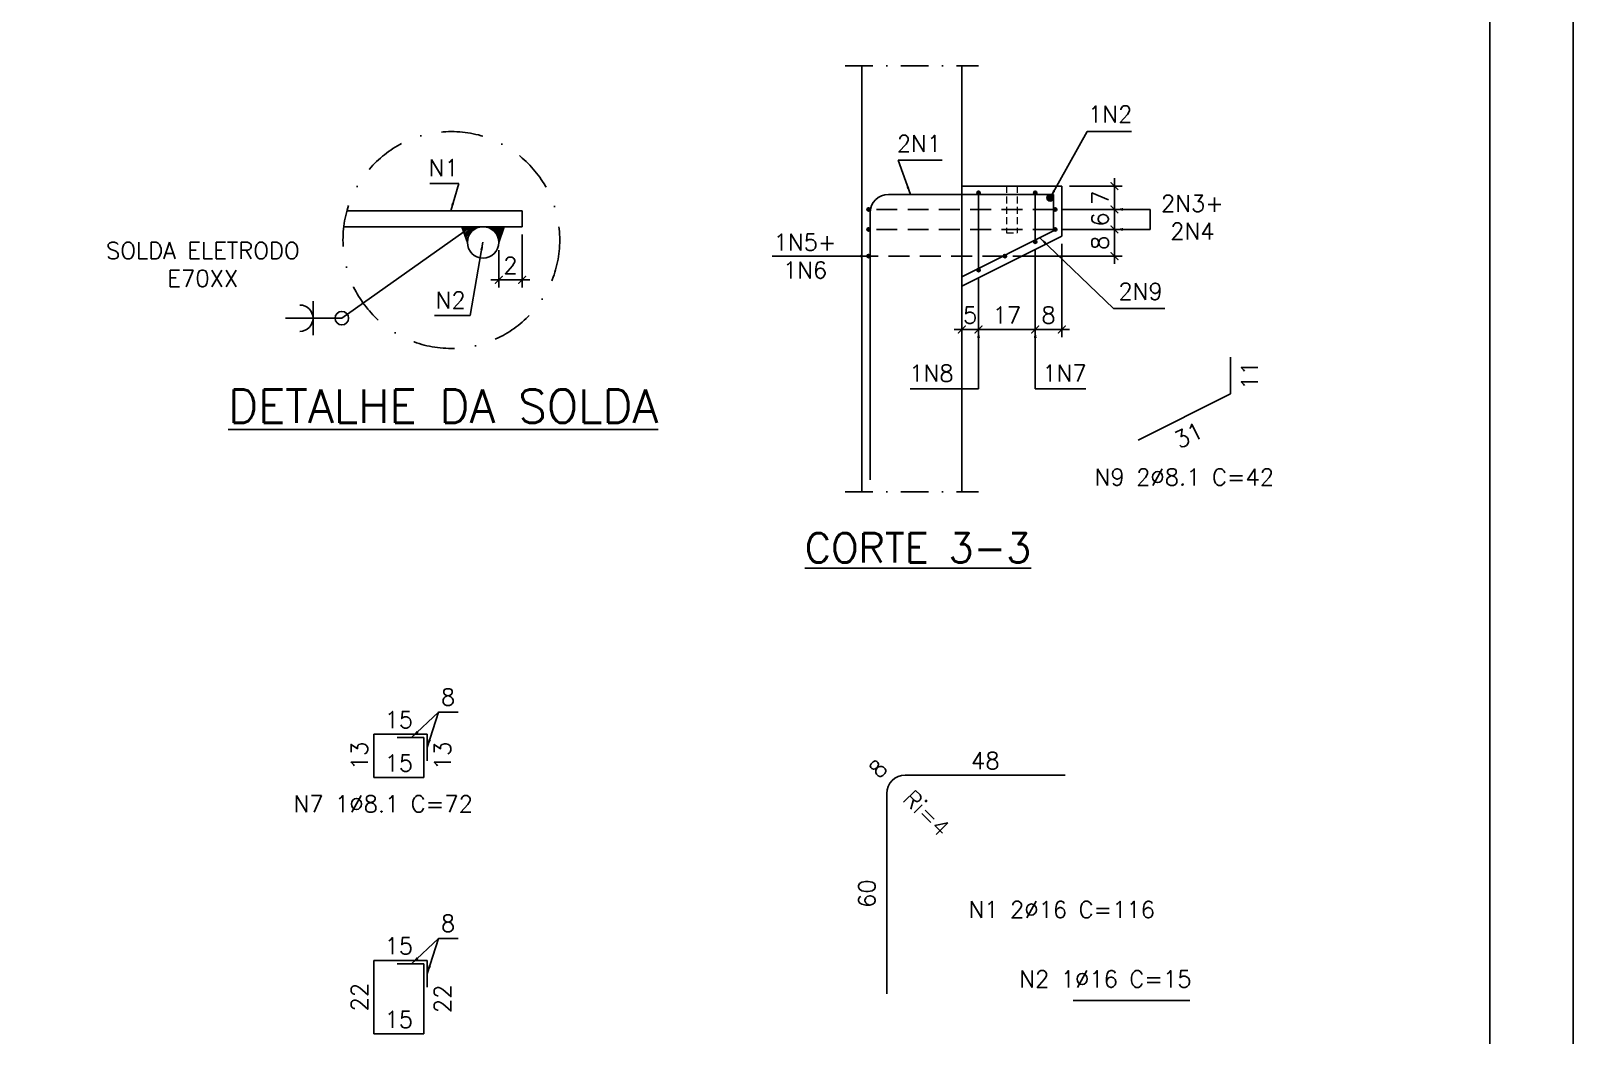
# Model space of a CAD drawing. Header units: centimetres. Extents: x 1658 to 19651, y 8294 to 11444.
# Drawn here: x 10381 to 11768, y 9086 to 9989 of the extents above; entities that cross this region are included whole.
import ezdxf

# ---------------------------------------------------------------- set-up
doc = ezdxf.new("R2010")
doc.units = ezdxf.units.CM
doc.header["$LTSCALE"] = 50
doc.header["$MEASUREMENT"] = 0
doc.header["$PDMODE"] = 67
for name, pattern in [('DASHDOT', [1, 0.5, -0.25, 0, -0.25]), ('DASHDOT2', [0.5, 0.25, -0.125, 0, -0.125]), ('DASHED', [0.75, 0.5, -0.25]), ('HIDDEN', [0.375, 0.25, -0.125])]:
    doc.linetypes.add(name, pattern=pattern)
doc.layers.add('10 TRACEJADO', color=1, linetype='DASHED', lineweight=13)
for name, color, linetype in [('FORMATO-PRECON', 2, 'Continuous'), ('HACHURAS-PRECON', 1, 'Continuous'), ('LINHA CENTRO-PRECON', 1, 'DASHDOT'), ('LINHA-01-PRECON', 1, 'Continuous'), ('LINHA-02-PRECON', 2, 'Continuous'), ('LINHA-03-PRECON', 3, 'Continuous'), ('LINHA-04-PRECON', 4, 'Continuous'), ('TEXTO-20-PRECON', 2, 'Continuous'), ('X1', 2, 'Continuous')]:
    doc.layers.add(name, color=color, linetype=linetype)
doc.styles.add('PRECON-ROMANS', font='romans.shx')
doc.styles.get("Standard").update_dxf_attribs({"font": 'romans.shx'})
doc.dimstyles.new('ESC50-50', dxfattribs={"dimscale": 50, "dimtxt": 0.2, "dimasz": 0.15, "dimexe": 0.15, "dimexo": 0.15, "dimgap": 0.08, "dimtad": 1, "dimdec": 1, "dimzin": 12, "dimdsep": 46, "dimtxsty": 'Standard', "dimblk": 'ARCHTICK', "dimcen": 0.09, "dimdle": 0.15, "dimclrd": 256, "dimclre": 256, "dimclrt": 2, "dimazin": 3, "dimtfac": 1, "dimtdec": 1, "dimtmove": 1, "dimatfit": 2, "dimfxl": 0.15, "dimtolj": 1, "dimtzin": 0, "dimarcsym": 0})
doc.dimstyles.new('ESC75-25', dxfattribs={"dimscale": 0, "dimtxt": 15, "dimasz": 7, "dimexe": 7, "dimexo": 7, "dimgap": 5.5, "dimtad": 1, "dimdec": 1, "dimlfac": 0.333333, "dimdsep": 46, "dimtxsty": 'Standard', "dimblk": 'ARCHTICK', "dimcen": 0.1, "dimdle": 7, "dimclrd": 256, "dimclre": 256, "dimclrt": 2, "dimadec": 0, "dimazin": 0, "dimtfac": 1, "dimtdec": 1, "dimtix": 1, "dimtmove": 2, "dimatfit": 3, "dimfxl": 1, "dimarcsym": 0})
doc.dimstyles.new('ESC75-75', dxfattribs={"dimscale": 0, "dimtxt": 15, "dimasz": 7, "dimexe": 7, "dimexo": 7, "dimgap": 5.5, "dimtad": 1, "dimdec": 1, "dimdsep": 46, "dimtxsty": 'Standard', "dimblk": 'ARCHTICK', "dimcen": 0.1, "dimdle": 7, "dimclrd": 256, "dimclre": 256, "dimclrt": 2, "dimadec": 0, "dimazin": 0, "dimtfac": 1, "dimtdec": 1, "dimtix": 1, "dimtmove": 2, "dimatfit": 3, "dimfxl": 1, "dimarcsym": 0})

# ---------------------------------------------------------------- blocks, each defined once
blk = doc.blocks.new('A$C2E607E54')
at = {"layer": 'FORMATO-PRECON'}
blk.add_lwpolyline([(0, 4200), (2970, 4200), (2970, 0), (0, 0)], close=True, dxfattribs=at)
at = {"layer": 'FORMATO-PRECON', "color": 6}
blk.add_lwpolyline([(100, 3950), (2870, 3950), (2870, 100), (100, 100)], close=True, dxfattribs=at)
blk = doc.blocks.new('*D386')
at = {"layer": 'Defpoints', "color": 0, "linetype": 'Continuous', "transparency": 16777216}
for p in [(11167.4, 9320.2), (11311.5, 9320.2), (11311.5, 9320.2)]:
    blk.add_point(p, dxfattribs=at)
at = {"layer": 'LINHA-01-PRECON', "color": 2, "linetype": 'Continuous', "transparency": 16777216, "insert": (11239.5, 9333.2), "char_height": 15, "attachment_point": 5}
blk.add_mtext('48', dxfattribs=at)
blk = doc.blocks.new('_ArchTick')
at = {"color": 0, "linetype": 'ByBlock', "const_width": 0.15}
blk.add_lwpolyline([(-0.5, -0.5), (0.5, 0.5)], dxfattribs=at)
blk = doc.blocks.new('*D387')
at = {"layer": 'Defpoints', "color": 0, "linetype": 'Continuous', "transparency": 16777216}
for p in [(11150.9, 9303.7), (11150.9, 9123.7), (11150.9, 9123.7)]:
    blk.add_point(p, dxfattribs=at)
at = {"layer": 'LINHA-01-PRECON', "color": 2, "linetype": 'Continuous', "transparency": 16777216, "insert": (11133, 9213.7), "char_height": 15, "attachment_point": 5, "rotation": 90}
blk.add_mtext('60', dxfattribs=at)
blk = doc.blocks.new('*D391')
at = {"layer": 'Defpoints', "color": 0, "transparency": 16777216}
for p in [(11284.4, 9799.7), (11308.4, 9804.8), (11284.4, 9720.8)]:
    blk.add_point(p, dxfattribs=at)
at = {"layer": 'LINHA-01-PRECON', "lineweight": -2, "transparency": 16777216}
for p, q in [((11308.4, 9797.8), (11308.4, 9713.8)), ((11284.4, 9792.7), (11284.4, 9713.8)), ((11315.4, 9720.8), (11277.4, 9720.8))]:
    blk.add_line(p, q, dxfattribs=at)
at = {"layer": 'LINHA-01-PRECON', "lineweight": -2, "transparency": 16777216, "xscale": 7, "yscale": 7, "zscale": 7, "rotation": 180}
blk.add_blockref('_ArchTick', (11284.4, 9720.8), dxfattribs=at)
at = {"layer": 'LINHA-01-PRECON', "lineweight": -2, "transparency": 16777216, "xscale": 7, "yscale": 7, "zscale": 7}
blk.add_blockref('_ArchTick', (11308.4, 9720.8), dxfattribs=at)
at = {"layer": 'LINHA-01-PRECON', "color": 2, "transparency": 16777216, "insert": (11296.4, 9733.8), "char_height": 15, "attachment_point": 5}
blk.add_mtext('8', dxfattribs=at)
blk = doc.blocks.new('*D392')
at = {"layer": 'Defpoints', "color": 0, "transparency": 16777216}
for p in [(11284.4, 9799.7), (11233.4, 9774.2), (11233.4, 9720.8)]:
    blk.add_point(p, dxfattribs=at)
at = {"layer": 'LINHA-01-PRECON', "lineweight": -2, "transparency": 16777216}
for p, q in [((11284.4, 9792.7), (11284.4, 9713.8)), ((11233.4, 9767.2), (11233.4, 9713.8)), ((11291.4, 9720.8), (11226.4, 9720.8))]:
    blk.add_line(p, q, dxfattribs=at)
at = {"layer": 'LINHA-01-PRECON', "lineweight": -2, "transparency": 16777216, "xscale": 7, "yscale": 7, "zscale": 7, "rotation": 180}
blk.add_blockref('_ArchTick', (11233.4, 9720.8), dxfattribs=at)
at = {"layer": 'LINHA-01-PRECON', "lineweight": -2, "transparency": 16777216, "xscale": 7, "yscale": 7, "zscale": 7}
blk.add_blockref('_ArchTick', (11284.4, 9720.8), dxfattribs=at)
at = {"layer": 'LINHA-01-PRECON', "color": 2, "transparency": 16777216, "insert": (11258.9, 9733.8), "char_height": 15, "attachment_point": 5}
blk.add_mtext('17', dxfattribs=at)
blk = doc.blocks.new('*D393')
at = {"layer": 'Defpoints', "color": 0, "transparency": 16777216}
for p in [(11233.4, 9774.2), (11218.4, 9720.8), (11218.4, 9720.8)]:
    blk.add_point(p, dxfattribs=at)
at = {"layer": 'LINHA-01-PRECON', "lineweight": -2, "transparency": 16777216}
for p, q in [((11233.4, 9767.2), (11233.4, 9713.8)), ((11218.4, 9720.8), (11211.4, 9720.8)), ((11233.4, 9720.8), (11218.4, 9720.8)), ((11233.4, 9720.8), (11240.4, 9720.8))]:
    blk.add_line(p, q, dxfattribs=at)
at = {"layer": 'LINHA-01-PRECON', "lineweight": -2, "transparency": 16777216, "xscale": 7, "yscale": 7, "zscale": 7}
blk.add_blockref('_ArchTick', (11218.4, 9720.8), dxfattribs=at)
at = {"layer": 'LINHA-01-PRECON', "lineweight": -2, "transparency": 16777216, "xscale": 7, "yscale": 7, "zscale": 7, "rotation": 180}
blk.add_blockref('_ArchTick', (11233.4, 9720.8), dxfattribs=at)
at = {"layer": 'LINHA-01-PRECON', "color": 2, "transparency": 16777216, "insert": (11225.9, 9733.8), "char_height": 15, "attachment_point": 5}
blk.add_mtext('5', dxfattribs=at)
blk = doc.blocks.new('*D394')
at = {"layer": 'Defpoints', "color": 0, "transparency": 16777216}
for p in [(11308.4, 9849.8), (11302.4, 9828.8), (11355.7, 9828.8)]:
    blk.add_point(p, dxfattribs=at)
at = {"layer": 'LINHA-01-PRECON', "lineweight": -2, "transparency": 16777216}
for p, q in [((11355.7, 9849.8), (11355.7, 9856.8)), ((11315.4, 9849.8), (11362.7, 9849.8)), ((11355.7, 9849.8), (11355.7, 9828.8)), ((11309.4, 9828.8), (11362.7, 9828.8)), ((11355.7, 9828.8), (11355.7, 9821.8))]:
    blk.add_line(p, q, dxfattribs=at)
at = {"layer": 'LINHA-01-PRECON', "lineweight": -2, "transparency": 16777216, "xscale": 7, "yscale": 7, "zscale": 7}
for p, rotation in [((11355.7, 9849.8), 270), ((11355.7, 9828.8), 90)]:
    blk.add_blockref('_ArchTick', p, dxfattribs=dict(at, rotation=rotation))
at = {"layer": 'LINHA-01-PRECON', "color": 2, "transparency": 16777216, "insert": (11342.7, 9839.3), "char_height": 15, "attachment_point": 5, "rotation": 90}
blk.add_mtext('7', dxfattribs=at)
blk = doc.blocks.new('*D395')
at = {"layer": 'Defpoints', "color": 0, "transparency": 16777216}
for p in [(11302.4, 9828.8), (11302.4, 9810.8), (11355.7, 9810.8)]:
    blk.add_point(p, dxfattribs=at)
at = {"layer": 'LINHA-01-PRECON', "lineweight": -2, "transparency": 16777216}
for p, q in [((11309.4, 9828.8), (11362.7, 9828.8)), ((11355.7, 9828.8), (11355.7, 9835.8)), ((11355.7, 9828.8), (11355.7, 9810.8)), ((11309.4, 9810.8), (11362.7, 9810.8)), ((11355.7, 9810.8), (11355.7, 9803.8))]:
    blk.add_line(p, q, dxfattribs=at)
at = {"layer": 'LINHA-01-PRECON', "lineweight": -2, "transparency": 16777216, "xscale": 7, "yscale": 7, "zscale": 7}
for p, rotation in [((11355.7, 9828.8), 270), ((11355.7, 9810.8), 90)]:
    blk.add_blockref('_ArchTick', p, dxfattribs=dict(at, rotation=rotation))
at = {"layer": 'LINHA-01-PRECON', "color": 2, "transparency": 16777216, "insert": (11342.7, 9819.8), "char_height": 15, "attachment_point": 5, "rotation": 90}
blk.add_mtext('6', dxfattribs=at)
blk = doc.blocks.new('*D371')
at = {"layer": 'Defpoints', "color": 0, "transparency": 16777216}
for p in [(10822.9, 9813.2), (10801.8, 9799.1), (10822.9, 9765.5)]:
    blk.add_point(p, dxfattribs=at)
at = {"layer": 'LINHA-01-PRECON', "lineweight": -2, "transparency": 16777216}
for p, q in [((10822.9, 9806.2), (10822.9, 9758.5)), ((10801.8, 9792.1), (10801.8, 9758.5)), ((10794.8, 9765.5), (10829.9, 9765.5))]:
    blk.add_line(p, q, dxfattribs=at)
at = {"layer": 'LINHA-01-PRECON', "lineweight": -2, "transparency": 16777216, "xscale": 7, "yscale": 7, "zscale": 7, "rotation": 180}
blk.add_blockref('_ArchTick', (10801.8, 9765.5), dxfattribs=at)
at = {"layer": 'LINHA-01-PRECON', "lineweight": -2, "transparency": 16777216, "xscale": 7, "yscale": 7, "zscale": 7}
blk.add_blockref('_ArchTick', (10822.9, 9765.5), dxfattribs=at)
at = {"layer": 'LINHA-01-PRECON', "color": 2, "transparency": 16777216, "insert": (10812.3, 9778.5), "char_height": 15, "attachment_point": 5}
blk.add_mtext('2', dxfattribs=at)
blk = doc.blocks.new('*D372')
at = {"layer": 'Defpoints', "color": 0, "linetype": 'Continuous', "transparency": 16777216}
for p in [(10689.4, 9318), (10734.4, 9318), (10734.4, 9318)]:
    blk.add_point(p, dxfattribs=at)
at = {"layer": 'LINHA-01-PRECON', "color": 2, "linetype": 'Continuous', "transparency": 16777216, "insert": (10711.9, 9331), "char_height": 15, "attachment_point": 5}
blk.add_mtext('15', dxfattribs=at)
blk = doc.blocks.new('*D373')
at = {"layer": 'Defpoints', "color": 0, "linetype": 'Continuous', "transparency": 16777216}
for p in [(10689.4, 9357), (10689.4, 9357), (10689.4, 9318)]:
    blk.add_point(p, dxfattribs=at)
at = {"layer": 'LINHA-01-PRECON', "color": 2, "linetype": 'Continuous', "transparency": 16777216, "insert": (10676.4, 9337.5), "char_height": 15, "attachment_point": 5, "rotation": 90}
blk.add_mtext('13', dxfattribs=at)
blk = doc.blocks.new('*D374')
at = {"layer": 'Defpoints', "color": 0, "linetype": 'Continuous', "transparency": 16777216}
for p in [(10689.4, 9357), (10734.4, 9357), (10734.4, 9357)]:
    blk.add_point(p, dxfattribs=at)
at = {"layer": 'LINHA-01-PRECON', "color": 2, "linetype": 'Continuous', "transparency": 16777216, "insert": (10711.9, 9370), "char_height": 15, "attachment_point": 5}
blk.add_mtext('15', dxfattribs=at)
blk = doc.blocks.new('*D375')
at = {"layer": 'Defpoints', "color": 0, "linetype": 'Continuous', "transparency": 16777216}
for p in [(10734.4, 9357), (10734.4, 9357), (10734.4, 9318)]:
    blk.add_point(p, dxfattribs=at)
at = {"layer": 'LINHA-01-PRECON', "color": 2, "linetype": 'Continuous', "transparency": 16777216, "insert": (10751.2, 9337.5), "char_height": 15, "attachment_point": 5, "rotation": 90}
blk.add_mtext('13', dxfattribs=at)
blk = doc.blocks.new('*D376')
at = {"layer": 'Defpoints', "color": 0, "linetype": 'Continuous', "transparency": 16777216}
for p in [(10689.4, 9087.5), (10734.4, 9087.5), (10734.4, 9087.5)]:
    blk.add_point(p, dxfattribs=at)
at = {"layer": 'LINHA-01-PRECON', "color": 2, "linetype": 'Continuous', "transparency": 16777216, "insert": (10711.9, 9100.5), "char_height": 15, "attachment_point": 5}
blk.add_mtext('15', dxfattribs=at)
blk = doc.blocks.new('*D377')
at = {"layer": 'Defpoints', "color": 0, "linetype": 'Continuous', "transparency": 16777216}
for p in [(10689.4, 9153.6), (10689.4, 9153.6), (10689.4, 9087.5)]:
    blk.add_point(p, dxfattribs=at)
at = {"layer": 'LINHA-01-PRECON', "color": 2, "linetype": 'Continuous', "transparency": 16777216, "insert": (10676.4, 9120.6), "char_height": 15, "attachment_point": 5, "rotation": 90}
blk.add_mtext('22', dxfattribs=at)
blk = doc.blocks.new('*D378')
at = {"layer": 'Defpoints', "color": 0, "linetype": 'Continuous', "transparency": 16777216}
for p in [(10689.4, 9153.6), (10734.4, 9153.6), (10734.4, 9153.6)]:
    blk.add_point(p, dxfattribs=at)
at = {"layer": 'LINHA-01-PRECON', "color": 2, "linetype": 'Continuous', "transparency": 16777216, "insert": (10711.9, 9166.6), "char_height": 15, "attachment_point": 5}
blk.add_mtext('15', dxfattribs=at)
blk = doc.blocks.new('*D379')
at = {"layer": 'Defpoints', "color": 0, "linetype": 'Continuous', "transparency": 16777216}
for p in [(10734.4, 9153.6), (10734.4, 9153.6), (10734.4, 9087.5)]:
    blk.add_point(p, dxfattribs=at)
at = {"layer": 'LINHA-01-PRECON', "color": 2, "linetype": 'Continuous', "transparency": 16777216, "insert": (10751.2, 9119.1), "char_height": 15, "attachment_point": 5, "rotation": 90}
blk.add_mtext('22', dxfattribs=at)
blk = doc.blocks.new('*D380')
at = {"layer": 'Defpoints', "color": 0, "linetype": 'Continuous', "transparency": 16777216}
for p in [(11460.2, 9695.9), (11460.2, 9663.1), (11460.2, 9663.1)]:
    blk.add_point(p, dxfattribs=at)
at = {"layer": 'LINHA-01-PRECON', "color": 2, "linetype": 'Continuous', "transparency": 16777216, "insert": (11477.2, 9679.5), "char_height": 15, "attachment_point": 5, "rotation": 90}
blk.add_mtext('11', dxfattribs=at)
blk = doc.blocks.new('*D381')
at = {"layer": 'Defpoints', "color": 0, "linetype": 'Continuous', "transparency": 16777216}
for p in [(11460.2, 9663.1), (11376.9, 9621.4), (11376.9, 9621.4)]:
    blk.add_point(p, dxfattribs=at)
at = {"layer": 'LINHA-01-PRECON', "color": 2, "linetype": 'Continuous', "transparency": 16777216, "insert": (11422.2, 9625.8), "char_height": 15, "attachment_point": 5, "rotation": 26.5623}
blk.add_mtext('31', dxfattribs=at)
blk = doc.blocks.new('*D382')
at = {"layer": 'Defpoints', "color": 0, "transparency": 16777216}
for p in [(11302.4, 9810.8), (11257.2, 9786.8), (11355.7, 9786.8)]:
    blk.add_point(p, dxfattribs=at)
at = {"layer": 'LINHA-01-PRECON', "lineweight": -2, "transparency": 16777216}
for p, q in [((11309.4, 9810.8), (11362.7, 9810.8)), ((11355.7, 9817.8), (11355.7, 9779.8)), ((11264.2, 9786.8), (11362.7, 9786.8))]:
    blk.add_line(p, q, dxfattribs=at)
at = {"layer": 'LINHA-01-PRECON', "lineweight": -2, "transparency": 16777216, "xscale": 7, "yscale": 7, "zscale": 7}
for p, rotation in [((11355.7, 9810.8), 90), ((11355.7, 9786.8), 270)]:
    blk.add_blockref('_ArchTick', p, dxfattribs=dict(at, rotation=rotation))
at = {"layer": 'LINHA-01-PRECON', "color": 2, "transparency": 16777216, "insert": (11342.7, 9798.8), "char_height": 15, "attachment_point": 5, "rotation": 90}
blk.add_mtext('8', dxfattribs=at)

msp = doc.modelspace()

# ---------------------------------------------------------------- hatches: boundary and pattern name
at = {"layer": 'LINHA-01-PRECON', "linetype": 'Continuous'}
h = msp.add_hatch(color=256, dxfattribs=at)
h.dxf.hatch_style = 1
edge = h.paths.add_edge_path()
edge.add_arc((11233.45, 9843.79), 1.5, 0, 360)
h = msp.add_hatch(color=256, dxfattribs=at)
h.dxf.hatch_style = 1
edge = h.paths.add_edge_path()
edge.add_arc((11284.45, 9843.79), 1.5, 0, 360)
h = msp.add_hatch(color=256, dxfattribs=at)
h.dxf.hatch_style = 1
edge = h.paths.add_edge_path()
edge.add_arc((11297.95, 9839.29), 3, 0, 360)
h = msp.add_hatch(color=256, dxfattribs=at)
h.dxf.hatch_style = 1
edge = h.paths.add_edge_path()
edge.add_arc((11134.45, 9828.79), 1.5, 0, 360)
h = msp.add_hatch(color=256, dxfattribs=at)
h.dxf.hatch_style = 1
edge = h.paths.add_edge_path()
edge.add_arc((11302.45, 9828.79), 1.5, 0, 360)
at = {"layer": 'LINHA-01-PRECON'}
h = msp.add_hatch(dxfattribs=at)
h.set_pattern_fill('ANSI31', color=256, scale=8.4375, style=0)
h.set_pattern_definition([(45, (5766.116, 9311.0647), (-0.74577668, 0.74577668), [])])
h.paths.add_polyline_path([(10768.66, 9813.22), (10773.57, 9799.09, -0.4142136), (10787.7, 9813.22)])
h.paths.add_polyline_path([(10787.7, 9813.22, -0.4142136), (10801.83, 9799.09), (10806.74, 9813.22)])
at = {"layer": 'LINHA-01-PRECON', "linetype": 'Continuous'}
h = msp.add_hatch(color=256, dxfattribs=at)
h.dxf.hatch_style = 1
edge = h.paths.add_edge_path()
edge.add_arc((11134.45, 9810.79), 1.5, 0, 360)
h = msp.add_hatch(color=256, dxfattribs=at)
h.dxf.hatch_style = 1
edge = h.paths.add_edge_path()
edge.add_arc((11302.45, 9810.79), 1.5, 0, 360)
h = msp.add_hatch(color=256, dxfattribs=at)
h.dxf.hatch_style = 1
edge = h.paths.add_edge_path()
edge.add_arc((11284.45, 9799.68), 1.5, 0, 360)
h = msp.add_hatch(color=256, dxfattribs=at)
h.dxf.hatch_style = 1
edge = h.paths.add_edge_path()
edge.add_arc((11134.45, 9786.79), 1.5, 0, 360)
h = msp.add_hatch(color=256, dxfattribs=at)
h.dxf.hatch_style = 1
edge = h.paths.add_edge_path()
edge.add_arc((11257.18, 9786.79), 1.5, 0, 360)
h = msp.add_hatch(color=256, dxfattribs=at)
h.dxf.hatch_style = 1
edge = h.paths.add_edge_path()
edge.add_arc((11233.45, 9774.18), 1.5, 0, 360)

# ---------------------------------------------------------------- linework, layer by layer
at = {"layer": '10 TRACEJADO', "linetype": 'HIDDEN', "ltscale": 0.5, "extrusion": (0, 1, 0)}
for p, q in [((11258.65, 9849.79), (11258.65, 9807.79)), ((11268.25, 9849.79), (11268.25, 9807.79)), ((11258.65, 9807.79), (11268.25, 9807.79))]:
    msp.add_line(p, q, dxfattribs=at)
at = {"layer": 'LINHA CENTRO-PRECON', "extrusion": (0, 1, 0)}
for p, q in [((11113.45, 9957.8), (11233.45, 9957.8)), ((11113.45, 9574.8), (11233.45, 9574.8))]:
    msp.add_line(p, q, dxfattribs=at)
at = {"layer": 'LINHA-01-PRECON', "color": 1}
msp.add_lwpolyline([(10770.25, 9808.65), (10660.62, 9731), (10609.81, 9731)], dxfattribs=at)
at = {"layer": 'LINHA-01-PRECON', "color": 1, "linetype": 'DASHDOT2', "ltscale": 3}
msp.add_circle((10759.15, 9801.27), 97.5, dxfattribs=at)
at = {"layer": 'LINHA-01-PRECON', "linetype": 'Continuous'}
for centre, radius in [((11233.45, 9843.79), 1.5), ((11284.45, 9843.79), 1.5), ((11297.95, 9839.29), 3), ((11134.45, 9828.79), 1.5), ((11302.45, 9828.79), 1.5), ((11134.45, 9810.79), 1.5), ((11302.45, 9810.79), 1.5), ((11284.45, 9799.68), 1.5), ((11134.45, 9786.79), 1.5), ((11257.18, 9786.79), 1.5), ((11233.45, 9774.18), 1.5)]:
    msp.add_circle(centre, radius, dxfattribs=at)
at = {"layer": 'LINHA-02-PRECON', "extrusion": (0, 1, 0)}
for p, q in [((11128.45, 9957.8), (11128.45, 9574.8)), ((11218.45, 9574.8), (11218.45, 9957.8)), ((11218.45, 9849.79), (11218.45, 9774.79)), ((11218.45, 9849.79), (11308.45, 9849.79)), ((11308.45, 9849.79), (11308.45, 9804.79)), ((11218.45, 9759.79), (11308.45, 9804.79)), ((11218.45, 9774.79), (11218.45, 9699.79))]:
    msp.add_line(p, q, dxfattribs=at)
at = {"layer": 'LINHA-02-PRECON'}
for q in [(10634.7, 9746.4), (10634.7, 9715.61)]:
    msp.add_line((10634.7, 9731), q, dxfattribs=at)
msp.add_circle((10660.62, 9731), 6.11, dxfattribs=at)
msp.add_arc((10622.86, 9731), 11.84, 270.31864, 89.68136, dxfattribs=at)
at = {"layer": 'LINHA-03-PRECON'}
for p, q in [((10822.87, 9827.36), (10665.2, 9827.36)), ((10822.87, 9813.22), (10822.87, 9827.36)), ((10822.87, 9813.22), (10662.38, 9813.22)), ((10773.57, 9799.09), (10768.66, 9813.22)), ((10796.23, 9813.22), (10796.23, 9813.22)), ((10801.83, 9799.09), (10806.74, 9813.22))]:
    msp.add_line(p, q, dxfattribs=at)
msp.add_circle((10787.7, 9799.09), 14.13, dxfattribs=at)
at = {"layer": 'LINHA-04-PRECON', "extrusion": (0, 1, 0)}
for p, q in [((11300.95, 9842.29), (11152.45, 9842.29)), ((11233.45, 9842.29), (11233.45, 9775.68)), ((11284.45, 9842.29), (11284.45, 9801.18)), ((11311.45, 9320.17), (11167.45, 9320.17))]:
    msp.add_line(p, q, dxfattribs=at)
at = {"layer": 'LINHA-04-PRECON', "linetype": 'HIDDEN', "ltscale": 1.5, "extrusion": (0, 1, 0)}
for p, q in [((11300.95, 9828.79), (11135.95, 9828.79)), ((11300.95, 9810.79), (11135.95, 9810.79)), ((11255.68, 9786.79), (11135.95, 9786.79))]:
    msp.add_line(p, q, dxfattribs=at)
at = {"layer": 'LINHA-04-PRECON'}
for p, q in [((11135.95, 9825.79), (11135.95, 9585.79)), ((10737.4, 9356.98), (10689.4, 9356.98)), ((10689.4, 9356.98), (10689.4, 9317.97)), ((10734.4, 9353.98), (10710.4, 9353.98)), ((10734.4, 9317.97), (10734.4, 9353.98)), ((10737.4, 9356.98), (10737.4, 9332.98)), ((10689.4, 9317.97), (10734.4, 9317.97)), ((11150.95, 9303.67), (11150.95, 9123.67)), ((10737.4, 9153.56), (10689.4, 9153.56)), ((10689.4, 9153.56), (10689.4, 9087.55)), ((10734.4, 9150.56), (10710.4, 9150.56)), ((10734.4, 9087.55), (10734.4, 9150.56)), ((10737.4, 9153.56), (10737.4, 9129.56)), ((11318.6, 9117.45), (11423.6, 9117.45)), ((10689.4, 9087.55), (10734.4, 9087.55))]:
    msp.add_line(p, q, dxfattribs=at)
for points in [[(11300.95, 9842.29, 0), (11300.95, 9809.43, 0), (11218.45, 9768.18, 0)], [(11460.2, 9695.93, 0), (11460.2, 9663.06, 0), (11376.89, 9621.41, 0)]]:
    msp.add_polyline3d(points, dxfattribs=at)
for centre in [(11152.45, 9825.79), (11167.45, 9303.67)]:
    msp.add_arc(centre, 16.5, 90, 180, dxfattribs=at)

# ---------------------------------------------------------------- block references
at = {"layer": 'HACHURAS-PRECON', "xscale": 0.7499999999999996, "yscale": 0.7499999999999996, "zscale": 0.7499999999999996}
msp.add_blockref('A$C2E607E54', (9540.86, 8293.94), dxfattribs=at)

# ---------------------------------------------------------------- texts
at = {"layer": 'LINHA-01-PRECON', "color": 2, "linetype": 'Continuous', "char_height": 15, "attachment_point": 5}
for s, insert in [('1N2', (11351.94, 9914.4)), ('2N1', (11179.86, 9887.9)), ('2N3+\\P2N4', (11425.8, 9821.67)), ('1N5+\\P1N6', (11077.33, 9786.79)), ('2N9', (11379.18, 9755.11)), ('1N8', (11191.01, 9681.46)), ('1N7', (11310.83, 9681.46)), ('8', (10756.18, 9390.37)), ('8', (10756.18, 9186.95))]:
    msp.add_mtext(s, dxfattribs=dict(at, insert=insert))
at = {"layer": 'LINHA-01-PRECON', "color": 2, "char_height": 15, "attachment_point": 5}
for s, insert in [('N1', (10752.32, 9866.18)), ('N2', (10758.59, 9747.21))]:
    msp.add_mtext(s, dxfattribs=dict(at, insert=insert))
at = {"layer": 'LINHA-01-PRECON', "color": 4, "attachment_point": 5}
for s, insert, char_height in [('\\A1;{\\LDETALHE DA SOLDA}', (10751.77, 9652.03), 30), ('{\\LCORTE 3-3}', (11178.89, 9524.56, -0.05), 26.25)]:
    msp.add_mtext(s, dxfattribs=dict(at, insert=insert, char_height=char_height))
at = {"layer": 'LINHA-01-PRECON', "color": 2, "linetype": 'Continuous', "char_height": 15, "attachment_point": 5}
for s, insert, rotation in [('8', (11143, 9326.02), 45), ('Ri=4', (11186.6, 9285.98), 315)]:
    msp.add_mtext(s, dxfattribs=dict(at, insert=insert, rotation=rotation))
at = {"layer": 'TEXTO-20-PRECON', "insert": (10535.58, 9779.28), "char_height": 15, "attachment_point": 5, "style": 'PRECON-ROMANS'}
msp.add_mtext('\\A1;SOLDA ELETRODO\\PE70XX', dxfattribs=at)
at = {"layer": 'X1', "style": 'PRECON-ROMANS'}
for s, p in [('N9 2%%C8.1 C=42', (11337.96, 9580.65)), ('N7 1%%C8.1 C=72', (10617.21, 9286.79)), ('N1 2%%C16 C=116', (11224.42, 9191.84)), ('N2 1%%C16 C=15', (11270.11, 9129.41))]:
    msp.add_text(s, height=15, dxfattribs=at).set_placement(p)

# ---------------------------------------------------------------- dimensions: what is measured, and where the dimension line sits
at = {"layer": 'LINHA-01-PRECON'}
for base, p1, p2, angle, picture, middle in [((11355.75, 9828.79), (11308.45, 9849.79), (11302.45, 9828.79), 90, '*D394', (11342.75, 9839.29)), ((11355.75, 9810.79), (11302.45, 9828.79), (11302.45, 9810.79), 90, '*D395', (11342.75, 9819.79)), ((11355.75, 9786.79), (11302.45, 9810.79), (11257.18, 9786.79), 90, '*D382', (11342.75, 9798.79)), ((11233.45, 9720.79), (11284.45, 9799.68), (11233.45, 9774.18), 180, '*D392', (11258.95, 9733.79)), ((11284.45, 9720.79), (11308.45, 9804.79), (11284.45, 9799.68), 180, '*D391', (11296.45, 9733.79)), ((11218.45, 9720.79), (11233.45, 9774.18), (11218.45, 9720.79), 180, '*D393', (11225.95, 9733.79))]:
    dim = msp.add_linear_dim(base=base, p1=p1, p2=p2, angle=angle, dimstyle='ESC75-25', override={"dimscale": 1}, dxfattribs=at)
    dim.commit()
    dim.dimension.update_dxf_attribs({"geometry": picture, "text_midpoint": middle})
dim = msp.add_linear_dim(base=(10822.87, 9765.51), p1=(10801.83, 9799.09), p2=(10822.87, 9813.22), text='2', dimstyle='ESC75-25', override={"dimscale": 1}, dxfattribs=at)
dim.commit()
dim.dimension.update_dxf_attribs({"geometry": '*D371', "text_midpoint": (10812.35, 9778.51)})
at = {"layer": 'LINHA-01-PRECON', "linetype": 'Continuous'}
for base, p1, p2, angle, picture, middle, dimtype in [((11460.2, 9663.06), (11460.2, 9695.93), (11460.2, 9663.06), 270, '*D380', (11477.17, 9679.49), 161), ((11376.89, 9621.41), (11460.2, 9663.06), (11376.89, 9621.41), 206.56233, '*D381', (11422.19, 9625.76), 161), ((10734.4, 9356.98), (10734.4, 9317.97), (10734.4, 9356.98), 90, '*D375', (10751.18, 9337.47), 160), ((11150.95, 9123.67), (11150.95, 9303.67), (11150.95, 9123.67), 90, '*D387', (11133.04, 9213.67), 160), ((10734.4, 9153.56), (10734.4, 9087.55), (10734.4, 9153.56), 90, '*D379', (10751.18, 9119.06), 160)]:
    dim = msp.add_linear_dim(base=base, p1=p1, p2=p2, angle=angle, dimstyle='ESC75-25', override={"dimscale": 1, "dimse1": 1, "dimse2": 1, "dimsd1": 1, "dimsd2": 1}, dxfattribs=at)
    dim.commit()
    dim.dimension.update_dxf_attribs({"geometry": picture, "text_midpoint": middle, "dimtype": dimtype})
for base, p1, p2, picture, middle in [((10734.4, 9356.98), (10689.4, 9356.98), (10734.4, 9356.98), '*D374', (10711.9, 9369.98)), ((10734.4, 9317.97), (10689.4, 9317.97), (10734.4, 9317.97), '*D372', (10711.9, 9330.97)), ((10734.4, 9153.56), (10689.4, 9153.56), (10734.4, 9153.56), '*D378', (10711.9, 9166.56)), ((10734.4, 9087.55), (10689.4, 9087.55), (10734.4, 9087.55), '*D376', (10711.9, 9100.55))]:
    dim = msp.add_linear_dim(base=base, p1=p1, p2=p2, dimstyle='ESC75-25', override={"dimscale": 1, "dimse1": 1, "dimse2": 1, "dimsd1": 1, "dimsd2": 1}, dxfattribs=at)
    dim.commit()
    dim.dimension.update_dxf_attribs({"geometry": picture, "text_midpoint": middle})
for base, p1, p2, angle, picture, middle in [((10689.4, 9356.98), (10689.4, 9317.97), (10689.4, 9356.98), 90, '*D373', (10676.4, 9337.47)), ((11311.45, 9320.17), (11167.45, 9320.17), (11311.45, 9320.17), 0, '*D386', (11239.45, 9333.17)), ((10689.4, 9153.56), (10689.4, 9087.55), (10689.4, 9153.56), 90, '*D377', (10676.4, 9120.56))]:
    dim = msp.add_linear_dim(base=base, p1=p1, p2=p2, angle=angle, dimstyle='ESC75-25', override={"dimscale": 1, "dimse1": 1, "dimse2": 1, "dimsd1": 1, "dimsd2": 1}, dxfattribs=at)
    dim.commit()
    dim.dimension.update_dxf_attribs({"geometry": picture, "text_midpoint": middle})

# ---------------------------------------------------------------- leaders
for points in [[(11297.95, 9839.29), (11331.26, 9898.91), (11370.98, 9898.91)], [(11172.13, 9842.29), (11161.09, 9873.2), (11200.82, 9873.2)], [(11288.58, 9803.24), (11354.92, 9739.62), (11401.03, 9739.62)]]:
    msp.add_leader(points, dimstyle='ESC75-75', override={"dimscale": 1, "dimtad": 0}, dxfattribs=at)
at = {"layer": 'LINHA-01-PRECON'}
for points, dimstyle, override in [([(10758.55, 9827.36), (10765.8, 9852.15), (10739.77, 9852.15)], 'ESC75-25', {"dimscale": 1}), ([(11355.75, 9828.79), (11387.77, 9828.79)], 'ESC50-50', {"dimgap": 0.08, "dimtad": 1}), ([(11355.75, 9810.79), (11387.77, 9810.79), (11387.77, 9828.79)], 'ESC50-50', {"dimgap": 0.08, "dimtad": 1}), ([(10787.52, 9799.43), (10776.14, 9733.45), (10744.1, 9733.45)], 'ESC75-25', {"dimscale": 1}), ([(11134.45, 9786.79), (11047.85, 9786.79)], 'ESC50-50', {"dimgap": 0.08, "dimtad": 1}), ([(11233.45, 9720.79), (11233.45, 9667.58), (11171.89, 9667.58)], 'ESC50-50', {"dimgap": 0.08, "dimtad": 1}), ([(11284.45, 9720.79), (11284.45, 9667.58), (11329.95, 9667.58)], 'ESC50-50', {"dimgap": 0.08, "dimtad": 1}), ([(10723.4, 9353.98), (10747.51, 9376.77)], 'ESC50-50', {"dimgap": 0.08, "dimtad": 1}), ([(10737.4, 9344.98), (10747.51, 9376.77), (10765.2, 9376.77)], 'ESC50-50', {"dimgap": 0.08, "dimtad": 1}), ([(10723.4, 9150.56), (10747.51, 9173.36)], 'ESC50-50', {"dimgap": 0.08, "dimtad": 1}), ([(10737.4, 9141.56), (10747.51, 9173.36), (10765.2, 9173.36)], 'ESC50-50', {"dimgap": 0.08, "dimtad": 1})]:
    msp.add_leader(points, dimstyle=dimstyle, override=override, dxfattribs=at)

doc.saveas('drawing.dxf')
